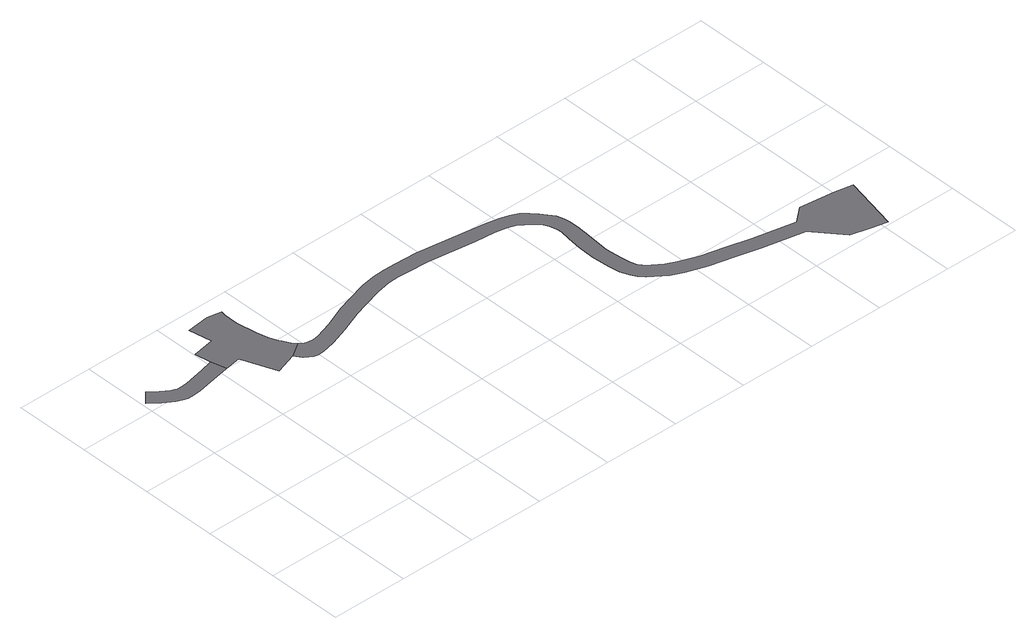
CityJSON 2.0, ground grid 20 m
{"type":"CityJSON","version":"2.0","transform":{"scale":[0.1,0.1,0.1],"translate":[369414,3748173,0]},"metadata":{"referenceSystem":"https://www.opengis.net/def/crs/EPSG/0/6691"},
"CityObjects":{
"road1":{"type":"Road","attributes":{"class":"1040","function":"9020","usage":"4","RoadStructureAttribute.sectionType":"1"},"geometry":[{"type":"MultiSurface","lod":"1","boundaries":[[[0,1,2,3,4,5,6,7,8,9,10,11,12,13,14,15,16,17,18,19]]]}]},
"road2":{"type":"Road","attributes":{"class":"1040","function":"4","usage":"4","RoadStructureAttribute.sectionType":"4"},"geometry":[{"type":"MultiSurface","lod":"1","boundaries":[[[20,21,22,10,9,23,24,25,26,27,28,29,30,31,32,33,34,35]]]}]},
"road3":{"type":"Road","attributes":{"class":"1040","function":"4","usage":"4","RoadStructureAttribute.sectionType":"1"},"geometry":[{"type":"MultiSurface","lod":"1","boundaries":[[[36,37,38,39,40,41,42,43,44,45,46,47,48,49,50,51,52,53,54,55,56,57,58,59,60,61,62,63,64,65,66,67,68,69,70,71,72,73,74,75,76,77,78,26,25,79,80,81,82,83,84,85,86,87,88,89,90,91,92,93,94,95,96,97,98,99,100,101,102,103,104,105,106,107,108,109,110,111,112,113,114,115,116,117,118,119,120,121]]]}]}
},
"vertices":[
[9,629,0],[36,607,0],[61,590,0],[76,583,0],[89,580,0],[106,579,0],[128,582,0],[187,593,0],[219,599,0],[221,600,0],[211,640,0],[179,633,0],[122,621,0],[104,619,0],[95,619,0],[89,621,0],[81,625,0],[60,639,0],[42,654,0],[37,658,0],
[252,753,0],[263,693,0],[204,682,0],[263,607,0],[298,516,0],[356,536,0],[393,560,0],[383,572,0],[373,590,0],[370,597,0],[360,620,0],[352,650,0],[344,703,0],[345,741,0],[347,753,0],[312,760,0],
[1635,81,0],[1651,154,0],[1605,164,0],[1513,175,0],[1473,142,0],[1364,165,0],[1302,180,0],[1240,196,0],[1191,213,0],[1165,226,0],[1141,243,0],[1132,249,0],[1125,258,0],[1119,267,0],[1113,283,0],[1109,308,0],[1106,351,0],[1112,427,0],[1114,449,0],[1115,474,0],[1112,491,0],[1106,510,0],[1095,526,0],[1083,540,0],[1069,555,0],[1054,569,0],[1034,579,0],[1010,586,0],[997,589,0],[981,593,0],[925,601,0],[796,619,0],[737,622,0],[706,623,0],[671,621,0],[634,614,0],[580,598,0],[544,587,0],[487,564,0],[443,549,0],[428,547,0],[414,549,0],[402,553,0],[369,517,0],[378,509,0],[388,504,0],[399,501,0],[415,502,0],[451,510,0],[500,526,0],[557,549,0],[592,560,0],[643,575,0],[681,582,0],[710,584,0],[739,583,0],[793,579,0],[918,562,0],[969,557,0],[999,551,0],[1011,547,0],[1024,542,0],[1034,534,0],[1050,520,0],[1065,504,0],[1071,492,0],[1076,474,0],[1077,460,0],[1072,431,0],[1068,395,0],[1066,351,0],[1069,303,0],[1074,272,0],[1083,249,0],[1092,235,0],[1104,221,0],[1117,211,0],[1145,191,0],[1175,176,0],[1229,157,0],[1292,142,0],[1356,126,0],[1465,103,0],[1527,31,0],[1573,18,0],[1619,8,0]
]}
